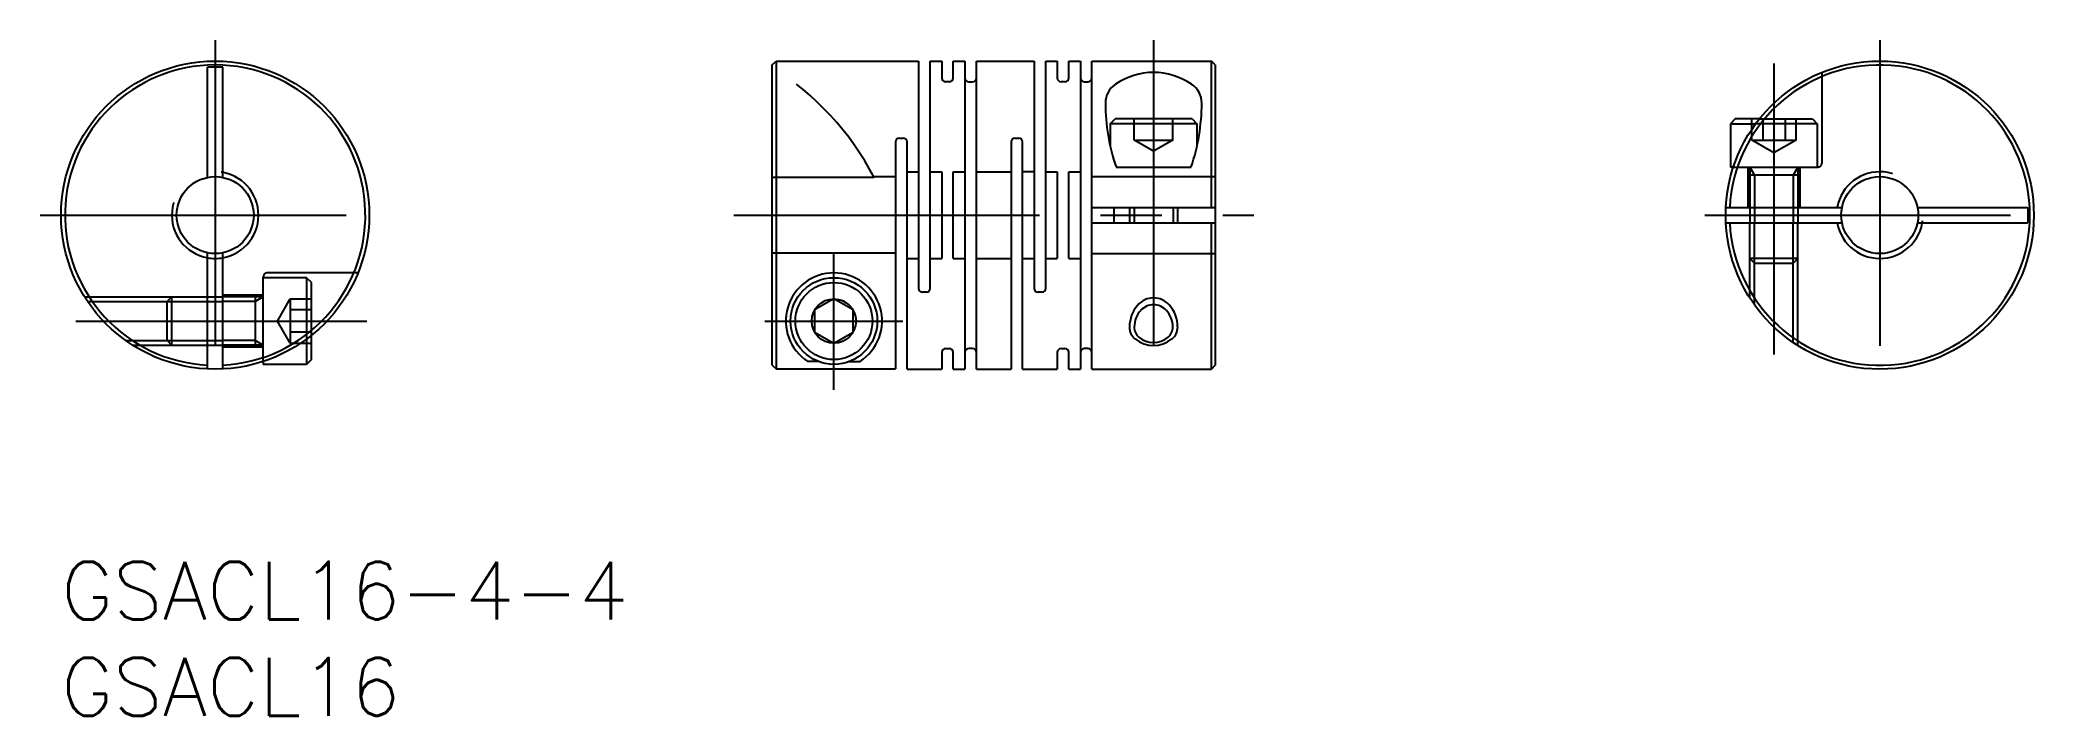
# Model space of a CAD drawing. Extents: x -1 to 104, y -8 to 27.
import ezdxf

# ---------------------------------------------------------------- set-up
doc = ezdxf.new("R2010")
doc.units = 0
doc.header["$LTSCALE"] = 0.5
doc.linetypes.add('CENTER', pattern=[50.8, 31.75, -6.35, 6.35, -6.35])
doc.linetypes.add('DASHED', pattern=[19.05, 12.7, -6.35])
for name, color, linetype in [('MSM_CENTER', 1, 'CENTER'), ('MSM_CONTINUOUS', 7, 'CONTINUOUS'), ('MSM_DASHED', 4, 'DASHED'), ('MSM_NARROW', 5, 'CONTINUOUS'), ('MSM_PART_NUMBER', 7, 'CONTINUOUS')]:
    doc.layers.add(name, color=color, linetype=linetype)
doc.styles.get("Standard").update_dxf_attribs({"font": 'txt.shx', "height": 2.5, "bigfont": 'bigfont.shx'})

# ---------------------------------------------------------------- blocks, each defined once
blk = doc.blocks.new('*U6')
at = {"layer": 'MSM_PART_NUMBER'}
blk.add_text('GSACL16-4-4', height=3, dxfattribs=at).set_placement((0, -3))
blk = doc.blocks.new('*U7')
at = {"layer": 'MSM_PART_NUMBER'}
blk.add_text('GSACL16', height=3, dxfattribs=at).set_placement((0, -8))

msp = doc.modelspace()

# ---------------------------------------------------------------- linework, layer by layer
at = {"layer": 'MSM_CENTER'}
for p, q in [((8, 27.08), (8, 8.92)), ((56.73, 27.08), (56.73, 8.92)), ((94.44, 27.08), (94.44, 8.92)), ((88.94, 25.87), (88.94, 10.77)), ((-1.08, 18), (17.08, 18)), ((34.93, 18), (61.93, 18)), ((85.36, 18), (103.53, 18)), ((40.13, 8.92), (40.13, 16.08)), ((0.77, 12.5), (15.87, 12.5)), ((36.55, 12.5), (43.71, 12.5))]:
    msp.add_line(p, q, dxfattribs=at)
at = {"layer": 'MSM_CONTINUOUS'}
for p, q in [((7.6, 19.96), (7.6, 25.69)), ((8.4, 25.69), (7.6, 25.69)), ((8.4, 19.96), (8.4, 25.69)), ((36.93, 25.8), (37.13, 26)), ((36.93, 10.21), (36.93, 25.8)), ((37.13, 26), (37.13, 10.01)), ((37.13, 26), (44.53, 26)), ((44.53, 26), (44.53, 14.2)), ((45.13, 14.2), (45.13, 26)), ((45.13, 26), (45.73, 26)), ((45.73, 26), (45.73, 25.13)), ((46.33, 26), (46.93, 26)), ((46.33, 25.13), (46.33, 26)), ((46.93, 26), (46.93, 10)), ((47.53, 10), (47.53, 26)), ((47.53, 26), (50.53, 26)), ((50.53, 26), (50.53, 14.2)), ((51.13, 14.2), (51.13, 26)), ((51.13, 26), (51.73, 26)), ((51.73, 26), (51.73, 25.13)), ((52.33, 26), (52.93, 26)), ((52.33, 25.13), (52.33, 26)), ((52.93, 26), (52.93, 10)), ((53.53, 10), (53.53, 26)), ((53.53, 26), (59.73, 26)), ((59.93, 25.8), (59.73, 26)), ((59.73, 18.4), (59.73, 26)), ((59.93, 25.8), (59.93, 10.2)), ((46.13, 24.93), (45.93, 24.93)), ((47.13, 24.93), (47.33, 24.93)), ((52.13, 24.93), (51.93, 24.93)), ((53.13, 24.93), (53.33, 24.93)), ((43.53, 22), (43.73, 22)), ((49.53, 22), (49.73, 22)), ((54.48, 22.75), (54.73, 23)), ((54.48, 22.75), (54.48, 21.56)), ((58.98, 22.75), (54.48, 22.75)), ((58.73, 23), (54.73, 23)), ((58.73, 23), (58.98, 22.75)), ((58.98, 22.75), (58.98, 21.56)), ((86.94, 23), (86.69, 22.75)), ((86.69, 22.75), (86.69, 20.5)), ((86.69, 22.75), (88.01, 22.75)), ((88.2, 23), (86.94, 23)), ((43.33, 21.8), (43.33, 10.01)), ((43.93, 10), (43.93, 21.8)), ((49.33, 21.8), (49.33, 10)), ((49.93, 10), (49.93, 21.8)), ((54.78, 20.5), (58.68, 20.5)), ((86.84, 20.5), (86.69, 20.5)), ((53.53, 18.4), (59.93, 18.4)), ((54.66, 18.4), (54.66, 17.6)), ((55.48, 18.4), (55.48, 17.6)), ((57.98, 18.4), (57.98, 17.6)), ((86.45, 18.4), (92.48, 18.4)), ((87.69, 18.4), (87.69, 17.6)), ((90.19, 18.4), (90.19, 17.6)), ((96.4, 18.4), (102.13, 18.4)), ((102.13, 18.4), (102.13, 17.6)), ((53.53, 17.6), (59.93, 17.6)), ((59.73, 10), (59.73, 17.6)), ((86.45, 17.6), (92.48, 17.6)), ((96.4, 17.6), (102.13, 17.6)), ((7.6, 10.01), (7.6, 16.04)), ((8.4, 10.01), (8.4, 16.04)), ((7.6, 13.75), (8.4, 13.75)), ((40.13, 13.65), (39.13, 13.08)), ((41.13, 13.08), (40.13, 13.65)), ((44.93, 14), (44.73, 14)), ((50.93, 14), (50.73, 14)), ((39.13, 13.08), (39.13, 11.92)), ((41.13, 11.92), (41.13, 13.08)), ((12.75, 11.56), (12.75, 10.25)), ((13, 10.5), (13, 11.76)), ((39.13, 11.92), (40.13, 11.35)), ((40.13, 11.35), (41.13, 11.92)), ((7.6, 11.25), (8.4, 11.25)), ((13, 10.5), (12.75, 10.25)), ((45.73, 10.87), (45.73, 10)), ((45.93, 11.07), (46.13, 11.07)), ((46.33, 10), (46.33, 10.87)), ((47.33, 11.07), (47.13, 11.07)), ((51.73, 10.87), (51.73, 10)), ((51.93, 11.07), (52.13, 11.07)), ((52.33, 10), (52.33, 10.87)), ((53.33, 11.07), (53.13, 11.07)), ((10.5, 10.4), (10.5, 10.25)), ((12.75, 10.25), (10.5, 10.25)), ((36.93, 10.21), (37.13, 10.01)), ((37.13, 10.01), (43.33, 10.01)), ((39.32, 10.4), (38.77, 10.4)), ((40.94, 10.4), (41.49, 10.4)), ((43.93, 10), (45.73, 10)), ((46.33, 10), (46.93, 10)), ((47.53, 10), (49.33, 10)), ((49.93, 10), (51.73, 10)), ((52.33, 10), (52.93, 10)), ((53.53, 10), (59.73, 10)), ((59.93, 10.2), (59.73, 10))]:
    msp.add_line(p, q, dxfattribs=at)
for centre, radius in [((8, 18), 8), ((94.44, 18), 8), ((8, 18), 2), ((94.44, 18), 2), ((40.13, 12.5), 2.25), ((40.13, 12.5), 2), ((40.13, 12.5), 1.15)]:
    msp.add_circle(centre, radius, dxfattribs=at)
for centre, radius, start, end in [((8, 18), 7.8, 272.9395, 267.0605), ((45.93, 25.13), 0.2, 180, 270), ((46.13, 25.13), 0.2, 270, 0), ((47.13, 25.13), 0.2, 180, 270), ((47.33, 25.13), 0.2, 270, 0), ((51.93, 25.13), 0.2, 180, 270), ((52.13, 25.13), 0.2, 270, 0), ((53.13, 25.13), 0.2, 180, 270), ((53.33, 25.13), 0.2, 270, 0), ((56.73, 21.91), 3.5, 55.7383, 124.2617), ((94.44, 18), 7.8, 182.9395, 177.0605), ((55.44, 23.81), 1.21, 124.2617, 180), ((58.02, 23.81), 1.21, 0, 55.7383), ((64.45, 23.81), 10.22, 180, 198.8888), ((49.01, 23.81), 10.22, 341.1112, 0), ((43.53, 21.8), 0.2, 90, 180), ((43.73, 21.8), 0.2, 0, 90), ((49.53, 21.8), 0.2, 90, 180), ((49.73, 21.8), 0.2, 0, 90), ((8, 18), 2.25, 259.7597, 280.2403), ((40.13, 12.5), 2.5, 302.8877, 237.1123), ((44.73, 14.2), 0.2, 180, 270), ((44.93, 14.2), 0.2, 270, 0), ((50.73, 14.2), 0.2, 180, 270), ((50.93, 14.2), 0.2, 270, 0), ((57, 12.19), 1.27, 137.4979, 180), ((56.73, 12.43), 0.912, 42.5021, 137.4979), ((56.46, 12.19), 1.27, 0, 42.5021), ((56.42, 12.19), 0.694, 180, 229.6955), ((56.73, 12.56), 1.18, 229.6955, 310.3045), ((57.04, 12.19), 0.694, 310.3045, 360), ((45.93, 10.87), 0.2, 90, 180), ((46.13, 10.87), 0.2, 0, 90), ((47.13, 10.87), 0.2, 90, 180), ((47.33, 10.87), 0.2, 0, 90), ((51.93, 10.87), 0.2, 90, 180), ((52.13, 10.87), 0.2, 0, 90), ((53.13, 10.87), 0.2, 90, 180), ((53.33, 10.87), 0.2, 0, 90)]:
    msp.add_arc(centre, radius, start, end, dxfattribs=at)
at = {"layer": 'MSM_DASHED'}
for p, q in [((91.44, 25.42), (91.44, 20.7)), ((55.73, 21.9), (55.73, 23)), ((56.73, 23), (56.73, 21.9)), ((57.73, 21.9), (57.73, 23)), ((87.79, 21.9), (87.79, 23)), ((91.19, 22.75), (88.01, 22.75)), ((88.2, 23), (90.94, 23)), ((88.37, 23), (88.37, 21.9)), ((89.52, 23), (89.52, 21.9)), ((90.1, 21.9), (90.1, 23)), ((90.94, 23), (91.19, 22.75)), ((91.19, 22.75), (91.19, 20.5)), ((55.73, 21.9), (57.73, 21.9)), ((56.73, 21.32), (55.73, 21.9)), ((57.73, 21.9), (56.73, 21.32)), ((87.79, 21.9), (90.1, 21.9)), ((88.94, 21.23), (87.79, 21.9)), ((90.1, 21.9), (88.94, 21.23)), ((42.22, 19.96), (36.93, 19.96)), ((42.2, 20), (43.33, 20)), ((43.93, 20.25), (44.53, 20.25)), ((45.13, 20.25), (45.73, 20.25)), ((45.73, 20.25), (45.73, 15.75)), ((46.33, 20.25), (46.93, 20.25)), ((46.33, 15.75), (46.33, 20.25)), ((47.53, 20.25), (49.33, 20.25)), ((50.53, 20.25), (49.93, 20.25)), ((51.13, 20.25), (51.73, 20.25)), ((51.73, 20.25), (51.73, 15.75)), ((52.33, 20.25), (52.93, 20.25)), ((52.33, 15.75), (52.33, 20.25)), ((53.53, 20), (59.93, 20)), ((86.84, 20.5), (91.24, 20.5)), ((87.59, 20.5), (87.59, 18.4)), ((87.69, 20.5), (87.94, 20.08)), ((87.69, 20.5), (87.69, 18.4)), ((90.19, 20.08), (87.69, 20.08)), ((87.94, 20.08), (87.94, 18.4)), ((90.19, 20.5), (89.95, 20.08)), ((89.95, 20.08), (89.95, 18.4)), ((90.19, 20.5), (90.19, 18.4)), ((90.29, 20.5), (90.29, 18.4)), ((87.69, 13.71), (87.69, 17.6)), ((87.94, 13.35), (87.94, 17.6)), ((89.95, 11.38), (89.95, 17.6)), ((90.19, 11.22), (90.19, 17.6)), ((36.93, 16.04), (43.33, 16.04)), ((43.93, 15.75), (44.53, 15.75)), ((45.13, 15.75), (45.73, 15.75)), ((46.33, 15.75), (46.93, 15.75)), ((47.53, 15.75), (49.33, 15.75)), ((49.93, 15.75), (50.53, 15.75)), ((51.13, 15.75), (51.73, 15.75)), ((52.33, 15.75), (52.93, 15.75)), ((53.53, 16), (59.93, 16)), ((87.94, 15.5), (87.69, 15.74)), ((90.19, 15.74), (87.69, 15.74)), ((89.95, 15.5), (90.19, 15.74)), ((10.5, 10.4), (10.5, 14.8)), ((12.75, 14.75), (10.5, 14.75)), ((15.42, 15), (10.7, 15)), ((13, 14.5), (12.75, 14.75)), ((12.75, 14.75), (12.75, 11.56)), ((87.94, 15.5), (89.95, 15.5)), ((1.22, 13.75), (7.6, 13.75)), ((5.5, 13.51), (5.74, 13.75)), ((5.74, 13.75), (5.74, 11.25)), ((10.5, 13.85), (8.4, 13.85)), ((10.5, 13.75), (8.4, 13.75)), ((10.5, 13.75), (10.08, 13.51)), ((10.08, 13.75), (10.08, 11.25)), ((11.23, 12.5), (11.9, 13.65)), ((11.9, 13.65), (11.9, 11.35)), ((11.9, 13.65), (13, 13.65)), ((13, 11.76), (13, 14.5)), ((1.38, 13.51), (7.6, 13.51)), ((5.5, 11.49), (5.5, 13.51)), ((10.08, 13.51), (8.4, 13.51)), ((13, 13.08), (11.9, 13.08)), ((11.9, 11.35), (11.23, 12.5)), ((13, 11.92), (11.9, 11.92)), ((3.35, 11.49), (7.6, 11.49)), ((3.71, 11.25), (7.6, 11.25)), ((5.5, 11.49), (5.74, 11.25)), ((10.08, 11.49), (8.4, 11.49)), ((10.5, 11.25), (8.4, 11.25)), ((10.5, 11.15), (8.4, 11.15)), ((10.5, 11.25), (10.08, 11.49)), ((11.9, 11.35), (13, 11.35))]:
    msp.add_line(p, q, dxfattribs=at)
for centre, radius, start, end in [((28.93, 13), 15, 27.6438, 57.769), ((8, 18), 2.25, 280.2403, 259.7597), ((91.24, 20.7), 0.2, 270, 0), ((94.44, 18), 2.25, 190.4757, 169.5243), ((10.7, 14.8), 0.2, 90, 180)]:
    msp.add_arc(centre, radius, start, end, dxfattribs=at)
at = {"layer": 'MSM_NARROW'}
for p, q in [((55.72, 18.4), (55.72, 17.6)), ((57.74, 18.4), (57.74, 17.6)), ((87.94, 18.4), (87.94, 17.6)), ((89.95, 18.4), (89.95, 17.6)), ((7.6, 13.51), (8.4, 13.51)), ((7.6, 11.49), (8.4, 11.49))]:
    msp.add_line(p, q, dxfattribs=at)
for centre, radius, start, end in [((56.73, 12.61), 1.09, 40.9503, 139.0497), ((57.22, 12.19), 1.74, 139.0497, 180), ((56.24, 12.19), 1.74, 0, 40.9503), ((56.29, 12.19), 0.812, 180, 230.745), ((56.73, 12.73), 1.5, 230.745, 309.255), ((57.17, 12.19), 0.812, 309.255, 0)]:
    msp.add_arc(centre, radius, start, end, dxfattribs=at)

# ---------------------------------------------------------------- block references
at = {"layer": 'MSM_CONTINUOUS'}
for name in ['*U6', '*U7']:
    msp.add_blockref(name, (0, 0), dxfattribs=at)

doc.saveas('drawing.dxf')
